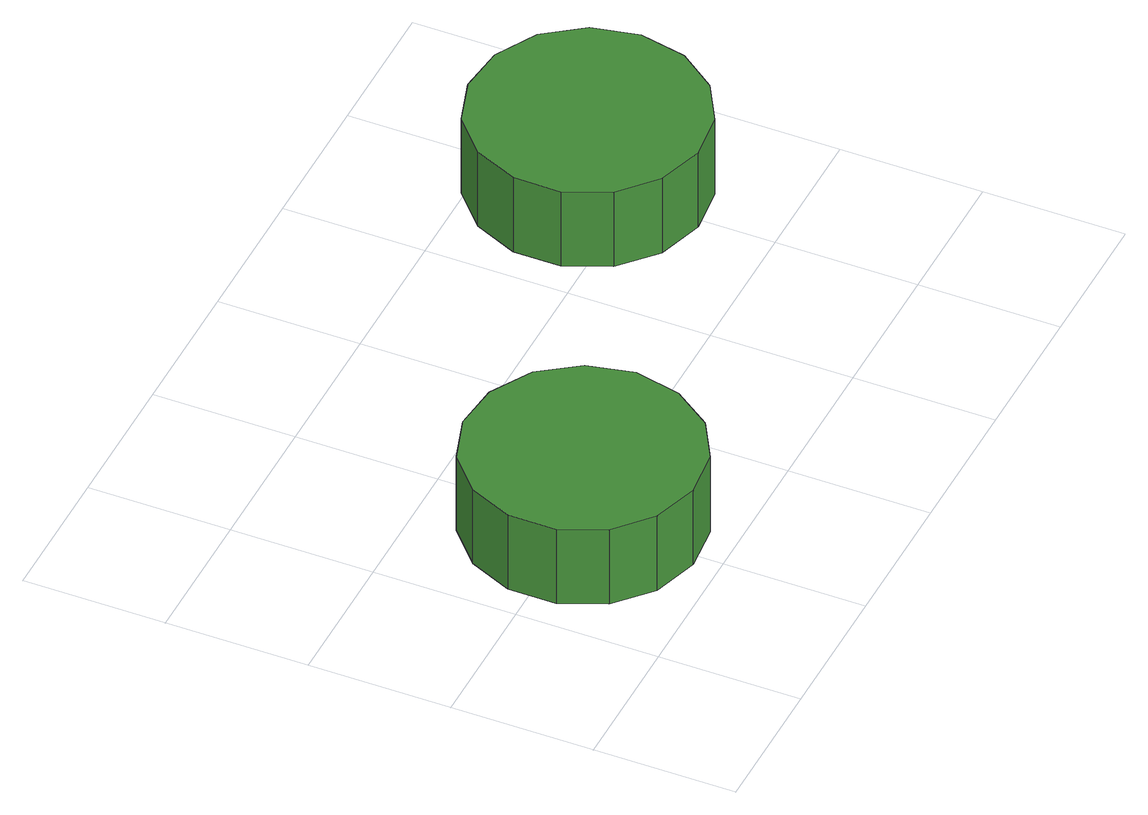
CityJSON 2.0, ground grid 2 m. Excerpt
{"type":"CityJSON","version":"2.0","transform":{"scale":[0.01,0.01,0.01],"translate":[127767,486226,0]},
"CityObjects":{
"tree1":{"type":"SolitaryVegetationObject","attributes":{"function":"something"},"geometry":[{"type":"MultiSurface","lod":"1","boundaries":[[[0,1,2,3,4,5,6,7,8,9,10,11,12,13,14]],[[15,16,17,18,19,20,21,22,23,24,25,26,27,28,29]],[[0,29,28,1]],[[1,28,27,2]],[[2,27,26,3]],[[3,26,25,4]],[[4,25,24,5]],[[5,24,23,6]],[[6,23,22,7]],[[7,22,21,8]],[[8,21,20,9]],[[9,20,19,10]],[[10,19,18,11]],[[11,18,17,12]],[[12,17,16,13]],[[13,16,15,14]],[[14,15,29,0]]]}]},
"tree2":{"type":"SolitaryVegetationObject","attributes":{"function":"something"},"geometry":[{"type":"MultiSurface","lod":"1","boundaries":[[[30,31,32,33,34,35,36,37,38,39,40,41,42,43,44]],[[45,46,47,48,49,50,51,52,53,54,55,56,57,58,59]],[[30,59,58,31]],[[31,58,57,32]],[[32,57,56,33]],[[33,56,55,34]],[[34,55,54,35]],[[35,54,53,36]],[[36,53,52,37]],[[37,52,51,38]],[[38,51,50,39]],[[39,50,49,40]],[[40,49,48,41]],[[41,48,47,42]],[[42,47,46,43]],[[43,46,45,44]],[[44,45,59,30]]]}]}
},
"vertices":[
[364,196,219],[349,262,219],[310,317,219],[251,351,219],[184,358,219],[119,337,219],[69,291,219],[42,230,219],[42,162,219],[69,100,219],[119,55,219],[184,34,219],[251,41,219],[310,75,219],[349,130,219],[349,130,94],[310,75,94],[251,41,94],[184,34,94],[119,55,94],[69,100,94],[42,162,94],[42,230,94],[69,291,94],[119,337,94],[184,358,94],[251,351,94],[310,317,94],[349,262,94],[364,196,94],
[958,460,228],[944,526,228],[904,581,228],[845,614,228],[778,621,228],[713,601,228],[663,555,228],[636,493,228],[636,426,228],[663,364,228],[713,319,228],[778,298,228],[845,305,228],[904,339,228],[944,393,228],[944,393,103],[904,339,103],[845,305,103],[778,298,103],[713,319,103],[663,364,103],[636,426,103],[636,493,103],[663,555,103],[713,601,103],[778,621,103],[845,614,103],[904,581,103],[944,526,103],[958,460,103]
]}
